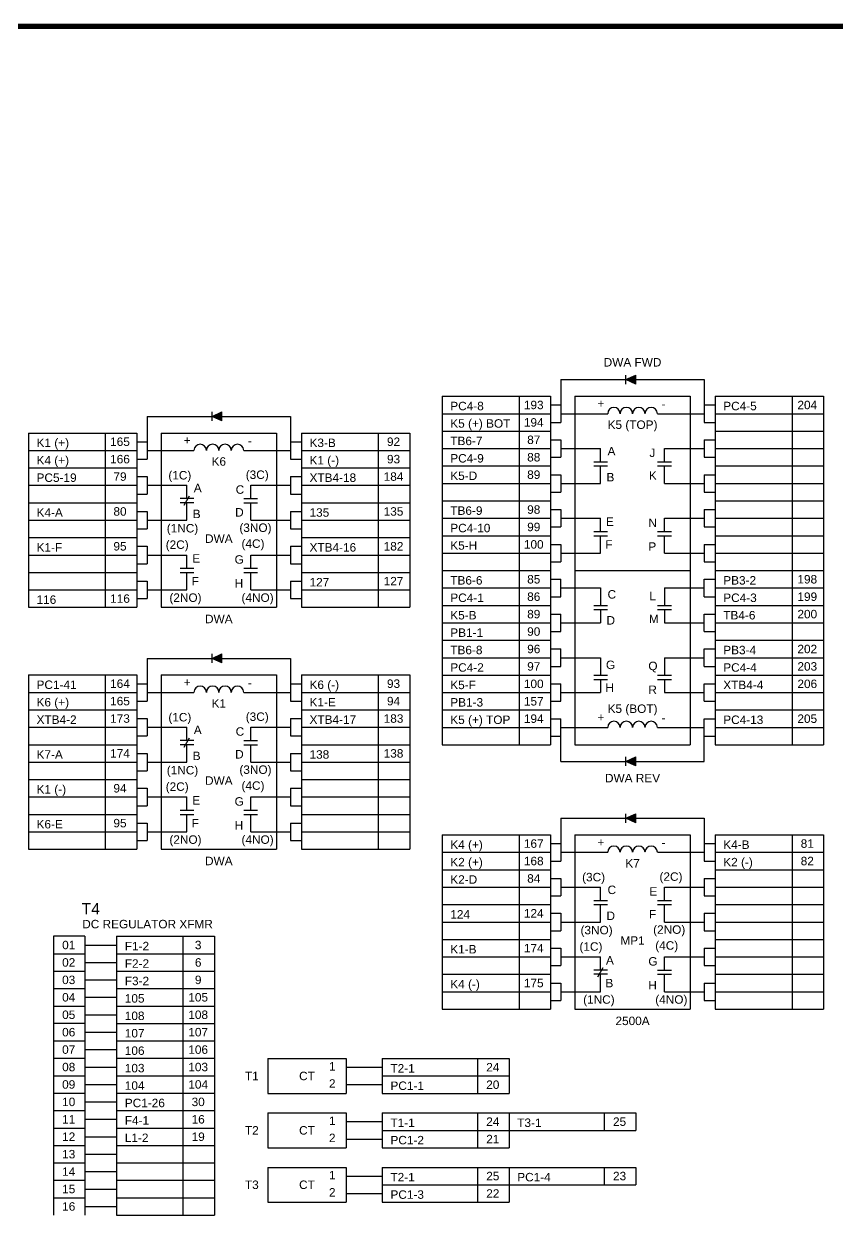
# Model space of a CAD drawing. Extents: x 1.1 to 17.8, y -2.6 to 7.8.
# Drawn here: x 10.22 to 14.72, y 1.19 to 7.79 of the extents above; entities that cross this region are included whole.
import ezdxf
from ezdxf.enums import TextEntityAlignment as Align

# ---------------------------------------------------------------- set-up
doc = ezdxf.new("R2010")
doc.units = 0
doc.header["$MEASUREMENT"] = 0
doc.layers.get('0').update_dxf_attribs({"linetype": 'CONTINUOUS'})
doc.layers.add('DRAWING', color=7, linetype='CONTINUOUS')
doc.styles.get("Standard").update_dxf_attribs({"font": 'ARIAL.TTF'})

# ---------------------------------------------------------------- blocks, each defined once
blk = doc.blocks.new('coil')
for centre in [(0.046, 0), (0.1379, 0), (0.2298, 0), (0.3217, 0)]:
    blk.add_arc(centre, 0.046, 0, 180)
blk = doc.blocks.new('npcap')
for p, q in [((0, 0.0508), (0, -0.0508)), ((0.0312, 0.0508), (0.0312, -0.0508))]:
    blk.add_line(p, q)
blk = doc.blocks.new('N_C_contact')
for p, q in [((0.0508, 0.0312), (-0.0508, 0.0312)), ((0.0508, 0), (-0.0508, 0)), ((-0.0197, -0.0185), (0.0197, 0.0498))]:
    blk.add_line(p, q)
blk = doc.blocks.new('diode')
blk.add_hatch(color=256).paths.add_polyline_path([(0.0721, 0), (0, 0.0333), (0, -0.0333)])
for p, q in [((0, 0.0333), (0.0721, 0)), ((0, 0.0333), (0, -0.0333)), ((0.0721, 0), (0, -0.0333)), ((0.0721, 0.0333), (0.0721, -0.0333))]:
    blk.add_line(p, q)

msp = doc.modelspace()

# ---------------------------------------------------------------- linework, layer by layer
at = {"color": 7, "const_width": 0.0288}
msp.add_lwpolyline([(17.7569, -2.6168), (17.7569, 7.7784), (1.1246, 7.7784), (1.1246, -2.6168)], close=True, dxfattribs=at)
at = {"layer": 'DRAWING', "color": 7}
for p, q in [((13.1934, 5.8211), (13.9879, 5.8211)), ((13.1934, 5.8211), (13.1934, 5.5843)), ((13.9879, 5.8211), (13.9879, 5.5843)), ((12.5353, 5.7292), (12.5353, 3.7976)), ((12.5353, 5.7292), (13.1362, 5.7292)), ((12.9614, 5.7292), (12.9614, 3.7976)), ((13.1362, 5.7292), (13.1362, 3.7976)), ((13.1362, 5.6809), (13.1934, 5.6809)), ((13.2711, 5.7292), (13.9102, 5.7292)), ((13.2711, 5.7292), (13.2711, 3.7976)), ((13.9102, 5.7292), (13.9102, 3.7976)), ((13.9879, 5.6809), (14.0483, 5.6809)), ((14.0483, 5.7292), (14.0483, 3.7976)), ((14.0483, 5.7292), (14.6492, 5.7292)), ((14.4744, 5.7292), (14.4744, 3.7976)), ((14.6492, 5.7292), (14.6492, 3.7976)), ((10.9001, 5.6174), (11.6946, 5.6174)), ((10.9001, 5.6174), (10.9001, 5.3807)), ((11.6946, 5.6174), (11.6946, 5.3807)), ((12.5353, 5.6326), (13.1362, 5.6326)), ((13.1934, 5.6326), (13.4528, 5.6326)), ((13.7285, 5.6326), (13.9879, 5.6326)), ((14.0483, 5.6326), (14.6492, 5.6326)), ((13.1362, 5.5843), (13.1934, 5.5843)), ((13.9879, 5.5843), (14.0483, 5.5843)), ((10.242, 5.5255), (10.242, 4.5597)), ((10.242, 5.5255), (10.8429, 5.5255)), ((10.6681, 5.5255), (10.6681, 4.5597)), ((10.8429, 5.5255), (10.8429, 4.5597)), ((10.9778, 5.5255), (11.6169, 5.5255)), ((10.9778, 5.5255), (10.9778, 4.5597)), ((11.6169, 5.5255), (11.6169, 4.5597)), ((11.755, 5.5255), (11.755, 4.5597)), ((11.755, 5.5255), (12.3559, 5.5255)), ((12.1811, 5.5255), (12.1811, 4.5597)), ((12.3559, 5.5255), (12.3559, 4.5597)), ((12.5353, 5.5361), (13.1362, 5.5361)), ((13.1362, 5.4878), (13.1934, 5.4878)), ((13.1934, 5.4878), (13.1934, 5.3912)), ((13.9879, 5.4878), (13.9879, 5.3912)), ((13.9879, 5.4878), (14.0483, 5.4878)), ((14.0483, 5.5361), (14.6492, 5.5361)), ((10.242, 5.429), (10.8429, 5.429)), ((10.8429, 5.4772), (10.9001, 5.4772)), ((10.9001, 5.429), (11.1595, 5.429)), ((11.4352, 5.429), (11.6946, 5.429)), ((11.6946, 5.4772), (11.755, 5.4772)), ((11.755, 5.429), (12.3559, 5.429)), ((12.5353, 5.4395), (13.1362, 5.4395)), ((13.1934, 5.4395), (13.4138, 5.4395)), ((13.4138, 5.3663), (13.4138, 5.4395)), ((13.7675, 5.4395), (13.9879, 5.4395)), ((13.7675, 5.3663), (13.7675, 5.4395)), ((14.0483, 5.4395), (14.6492, 5.4395)), ((10.8429, 5.3807), (10.9001, 5.3807)), ((11.6946, 5.3807), (11.755, 5.3807)), ((13.1362, 5.3912), (13.1934, 5.3912)), ((13.9879, 5.3912), (14.0483, 5.3912)), ((10.242, 5.3324), (10.8429, 5.3324)), ((10.8429, 5.2841), (10.9001, 5.2841)), ((10.9001, 5.2841), (10.9001, 5.1875)), ((11.6946, 5.2841), (11.6946, 5.1875)), ((11.6946, 5.2841), (11.755, 5.2841)), ((11.755, 5.3324), (12.3559, 5.3324)), ((12.5353, 5.3429), (13.1362, 5.3429)), ((13.1362, 5.2946), (13.1934, 5.2946)), ((13.1934, 5.2946), (13.1934, 5.198)), ((13.4138, 5.2463), (13.4138, 5.3429)), ((13.7675, 5.2463), (13.7675, 5.3429)), ((13.9879, 5.2946), (13.9879, 5.198)), ((13.9879, 5.2946), (14.0483, 5.2946)), ((14.0483, 5.3429), (14.6492, 5.3429)), ((10.242, 5.2358), (10.8429, 5.2358)), ((10.9001, 5.2358), (11.1205, 5.2358)), ((11.1205, 5.1626), (11.1205, 5.2358)), ((11.4742, 5.2358), (11.6946, 5.2358)), ((11.4742, 5.1626), (11.4742, 5.2358)), ((11.755, 5.2358), (12.3559, 5.2358)), ((12.5353, 5.2463), (13.1362, 5.2463)), ((13.1934, 5.2463), (13.4138, 5.2463)), ((13.7675, 5.2463), (13.9879, 5.2463)), ((14.0483, 5.2463), (14.6492, 5.2463)), ((10.8429, 5.1875), (10.9001, 5.1875)), ((11.6946, 5.1875), (11.755, 5.1875)), ((12.5353, 5.1497), (13.1362, 5.1497)), ((13.1362, 5.198), (13.1934, 5.198)), ((13.9879, 5.198), (14.0483, 5.198)), ((14.0483, 5.1497), (14.6492, 5.1497)), ((10.242, 5.1392), (10.8429, 5.1392)), ((10.8429, 5.0909), (10.9001, 5.0909)), ((10.9001, 5.0909), (10.9001, 4.9943)), ((11.1205, 5.0426), (11.1205, 5.1392)), ((11.4742, 5.0426), (11.4742, 5.1392)), ((11.6946, 5.0909), (11.6946, 4.9943)), ((11.6946, 5.0909), (11.755, 5.0909)), ((11.755, 5.1392), (12.3559, 5.1392)), ((13.1362, 5.1014), (13.1934, 5.1014)), ((13.1934, 5.1014), (13.1934, 5.0049)), ((13.9879, 5.1014), (14.0483, 5.1014)), ((13.9879, 5.1014), (13.9879, 5.0049)), ((10.242, 5.0426), (10.8429, 5.0426)), ((10.9001, 5.0426), (11.1205, 5.0426)), ((11.4742, 5.0426), (11.6946, 5.0426)), ((11.755, 5.0426), (12.3559, 5.0426)), ((12.5353, 5.0531), (13.1362, 5.0531)), ((13.1934, 5.0531), (13.4138, 5.0531)), ((13.4138, 4.98), (13.4138, 5.0531)), ((13.7675, 4.98), (13.7675, 5.0531)), ((13.7675, 5.0531), (13.9879, 5.0531)), ((14.0483, 5.0531), (14.6492, 5.0531)), ((10.8429, 4.9943), (10.9001, 4.9943)), ((11.6946, 4.9943), (11.755, 4.9943)), ((12.5353, 4.9566), (13.1362, 4.9566)), ((13.1362, 5.0049), (13.1934, 5.0049)), ((13.4138, 4.86), (13.4138, 4.9566)), ((13.7675, 4.86), (13.7675, 4.9566)), ((13.9879, 5.0049), (14.0483, 5.0049)), ((14.0483, 4.9566), (14.6492, 4.9566)), ((10.242, 4.946), (10.8429, 4.946)), ((10.8429, 4.8978), (10.9001, 4.8978)), ((10.9001, 4.8978), (10.9001, 4.8012)), ((11.6946, 4.8978), (11.6946, 4.8012)), ((11.6946, 4.8978), (11.755, 4.8978)), ((11.755, 4.946), (12.3559, 4.946)), ((13.1362, 4.9083), (13.1934, 4.9083)), ((13.1934, 4.9083), (13.1934, 4.8117)), ((13.9879, 4.9083), (14.0483, 4.9083)), ((13.9879, 4.9083), (13.9879, 4.8117)), ((10.242, 4.8495), (10.8429, 4.8495)), ((10.9001, 4.8495), (11.1205, 4.8495)), ((11.1205, 4.7763), (11.1205, 4.8495)), ((11.4742, 4.8495), (11.6946, 4.8495)), ((11.4742, 4.7763), (11.4742, 4.8495)), ((11.755, 4.8495), (12.3559, 4.8495)), ((12.5353, 4.86), (13.1362, 4.86)), ((13.1934, 4.86), (13.4138, 4.86)), ((13.7675, 4.86), (13.9879, 4.86)), ((14.0483, 4.86), (14.6492, 4.86)), ((10.8429, 4.8012), (10.9001, 4.8012)), ((11.6946, 4.8012), (11.755, 4.8012)), ((12.5353, 4.7634), (13.1362, 4.7634)), ((12.5353, 4.7634), (13.1362, 4.7634)), ((13.1362, 4.8117), (13.1934, 4.8117)), ((13.2711, 4.7634), (13.9102, 4.7634)), ((13.9879, 4.8117), (14.0483, 4.8117)), ((14.0483, 4.7634), (14.6492, 4.7634)), ((14.0483, 4.7634), (14.6492, 4.7634)), ((10.242, 4.7529), (10.8429, 4.7529)), ((10.8429, 4.7046), (10.9001, 4.7046)), ((10.9001, 4.7046), (10.9001, 4.608)), ((11.1205, 4.6563), (11.1205, 4.7529)), ((11.4742, 4.6563), (11.4742, 4.7529)), ((11.6946, 4.7046), (11.6946, 4.608)), ((11.6946, 4.7046), (11.755, 4.7046)), ((11.755, 4.7529), (12.3559, 4.7529)), ((13.1362, 4.7151), (13.1934, 4.7151)), ((13.1934, 4.6185), (13.1934, 4.7151)), ((13.9879, 4.6185), (13.9879, 4.7151)), ((13.9879, 4.7151), (14.0483, 4.7151)), ((10.242, 4.6563), (10.8429, 4.6563)), ((10.9001, 4.6563), (11.1205, 4.6563)), ((11.4742, 4.6563), (11.6946, 4.6563)), ((11.755, 4.6563), (12.3559, 4.6563)), ((12.5353, 4.6668), (13.1362, 4.6668)), ((13.1934, 4.6668), (13.4138, 4.6668)), ((13.4138, 4.6668), (13.4138, 4.5702)), ((13.7675, 4.6668), (13.9879, 4.6668)), ((13.7675, 4.6668), (13.7675, 4.5702)), ((14.0483, 4.6668), (14.6492, 4.6668)), ((10.242, 4.5597), (10.8429, 4.5597)), ((10.8429, 4.608), (10.9001, 4.608)), ((10.9778, 4.5597), (11.6169, 4.5597)), ((11.6946, 4.608), (11.755, 4.608)), ((11.755, 4.5597), (12.3559, 4.5597)), ((12.5353, 4.5702), (13.1362, 4.5702)), ((13.1362, 4.6185), (13.1934, 4.6185)), ((13.9879, 4.6185), (14.0483, 4.6185)), ((14.0483, 4.5702), (14.6492, 4.5702)), ((13.1362, 4.522), (13.1934, 4.522)), ((13.1934, 4.4254), (13.1934, 4.522)), ((13.4138, 4.5468), (13.4138, 4.4737)), ((13.7675, 4.5468), (13.7675, 4.4737)), ((13.9879, 4.4254), (13.9879, 4.522)), ((13.9879, 4.522), (14.0483, 4.522)), ((12.5353, 4.4737), (13.1362, 4.4737)), ((13.1362, 4.4254), (13.1934, 4.4254)), ((13.1934, 4.4737), (13.4138, 4.4737)), ((13.7675, 4.4737), (13.9879, 4.4737)), ((13.9879, 4.4254), (14.0483, 4.4254)), ((14.0483, 4.4737), (14.6492, 4.4737)), ((12.5353, 4.3771), (13.1362, 4.3771)), ((14.0483, 4.3771), (14.6492, 4.3771)), ((13.1362, 4.3288), (13.1934, 4.3288)), ((13.1934, 4.2322), (13.1934, 4.3288)), ((13.9879, 4.2322), (13.9879, 4.3288)), ((13.9879, 4.3288), (14.0483, 4.3288)), ((10.9001, 4.2767), (11.6946, 4.2767)), ((10.9001, 4.2767), (10.9001, 4.04)), ((11.6946, 4.2767), (11.6946, 4.04)), ((12.5353, 4.2805), (13.1362, 4.2805)), ((13.1362, 4.2322), (13.1934, 4.2322)), ((13.1934, 4.2805), (13.4138, 4.2805)), ((13.4138, 4.2805), (13.4138, 4.1839)), ((13.7675, 4.2805), (13.9879, 4.2805)), ((13.7675, 4.2805), (13.7675, 4.1839)), ((13.9879, 4.2322), (14.0483, 4.2322)), ((14.0483, 4.2805), (14.6492, 4.2805)), ((10.242, 4.1848), (10.242, 3.219)), ((10.242, 4.1848), (10.8429, 4.1848)), ((10.6681, 4.1848), (10.6681, 3.219)), ((10.8429, 4.1848), (10.8429, 3.219)), ((10.9778, 4.1848), (11.6169, 4.1848)), ((10.9778, 4.1848), (10.9778, 3.219)), ((11.6169, 4.1848), (11.6169, 3.219)), ((11.755, 4.1848), (11.755, 3.219)), ((11.755, 4.1848), (12.3559, 4.1848)), ((12.1811, 4.1848), (12.1811, 3.219)), ((12.3559, 4.1848), (12.3559, 3.219)), ((12.5353, 4.1839), (13.1362, 4.1839)), ((13.4138, 4.1605), (13.4138, 4.0873)), ((13.7675, 4.1605), (13.7675, 4.0873)), ((14.0483, 4.1839), (14.6492, 4.1839)), ((10.8429, 4.1365), (10.9001, 4.1365)), ((11.6946, 4.1365), (11.755, 4.1365)), ((13.1362, 4.1356), (13.1934, 4.1356)), ((13.1934, 4.039), (13.1934, 4.1356)), ((13.9879, 4.039), (13.9879, 4.1356)), ((13.9879, 4.1356), (14.0483, 4.1356)), ((10.242, 4.0882), (10.8429, 4.0882)), ((10.8429, 4.04), (10.9001, 4.04)), ((10.9001, 4.0882), (11.1595, 4.0882)), ((11.4352, 4.0882), (11.6946, 4.0882)), ((11.6946, 4.04), (11.755, 4.04)), ((11.755, 4.0882), (12.3559, 4.0882)), ((12.5353, 4.0873), (13.1362, 4.0873)), ((13.1362, 4.039), (13.1934, 4.039)), ((13.1934, 4.0873), (13.4138, 4.0873)), ((13.7675, 4.0873), (13.9879, 4.0873)), ((13.9879, 4.039), (14.0483, 4.039)), ((14.0483, 4.0873), (14.6492, 4.0873)), ((10.242, 3.9917), (10.8429, 3.9917)), ((11.755, 3.9917), (12.3559, 3.9917)), ((12.5353, 3.9908), (13.1362, 3.9908)), ((14.0483, 3.9908), (14.6492, 3.9908)), ((10.242, 3.8951), (10.8429, 3.8951)), ((10.8429, 3.9434), (10.9001, 3.9434)), ((10.9001, 3.9434), (10.9001, 3.8468)), ((10.9001, 3.8951), (11.1205, 3.8951)), ((11.1205, 3.8219), (11.1205, 3.8951)), ((11.4742, 3.8951), (11.6946, 3.8951)), ((11.4742, 3.8219), (11.4742, 3.8951)), ((11.6946, 3.9434), (11.6946, 3.8468)), ((11.6946, 3.9434), (11.755, 3.9434)), ((11.755, 3.8951), (12.3559, 3.8951)), ((13.1362, 3.9425), (13.1934, 3.9425)), ((13.1934, 3.7057), (13.1934, 3.9425)), ((13.9879, 3.7057), (13.9879, 3.9425)), ((13.9879, 3.9425), (14.0483, 3.9425)), ((10.8429, 3.8468), (10.9001, 3.8468)), ((11.6946, 3.8468), (11.755, 3.8468)), ((12.5353, 3.8942), (13.1362, 3.8942)), ((13.1362, 3.8459), (13.1934, 3.8459)), ((13.1934, 3.8942), (13.4528, 3.8942)), ((13.7285, 3.8942), (13.9879, 3.8942)), ((13.9879, 3.8459), (14.0483, 3.8459)), ((14.0483, 3.8942), (14.6492, 3.8942)), ((10.242, 3.7985), (10.8429, 3.7985)), ((11.1205, 3.7019), (11.1205, 3.7985)), ((11.4742, 3.7019), (11.4742, 3.7985)), ((11.755, 3.7985), (12.3559, 3.7985)), ((12.5353, 3.7976), (13.1362, 3.7976)), ((13.2711, 3.7976), (13.9102, 3.7976)), ((14.0483, 3.7976), (14.6492, 3.7976)), ((10.242, 3.7019), (10.8429, 3.7019)), ((10.8429, 3.7502), (10.9001, 3.7502)), ((10.9001, 3.7502), (10.9001, 3.6536)), ((10.9001, 3.7019), (11.1205, 3.7019)), ((11.4742, 3.7019), (11.6946, 3.7019)), ((11.6946, 3.7502), (11.755, 3.7502)), ((11.6946, 3.7502), (11.6946, 3.6536)), ((11.755, 3.7019), (12.3559, 3.7019)), ((13.1934, 3.7057), (13.9879, 3.7057)), ((10.8429, 3.6536), (10.9001, 3.6536)), ((11.6946, 3.6536), (11.755, 3.6536)), ((10.242, 3.6053), (10.8429, 3.6053)), ((11.755, 3.6053), (12.3559, 3.6053)), ((10.242, 3.5088), (10.8429, 3.5088)), ((10.8429, 3.557), (10.9001, 3.557)), ((10.9001, 3.557), (10.9001, 3.4605)), ((10.9001, 3.5088), (11.1205, 3.5088)), ((11.1205, 3.4356), (11.1205, 3.5088)), ((11.4742, 3.5088), (11.6946, 3.5088)), ((11.4742, 3.4356), (11.4742, 3.5088)), ((11.6946, 3.557), (11.755, 3.557)), ((11.6946, 3.557), (11.6946, 3.4605)), ((11.755, 3.5088), (12.3559, 3.5088)), ((10.8429, 3.4605), (10.9001, 3.4605)), ((11.6946, 3.4605), (11.755, 3.4605)), ((10.242, 3.4122), (10.8429, 3.4122)), ((11.1205, 3.3156), (11.1205, 3.4122)), ((11.4742, 3.3156), (11.4742, 3.4122)), ((11.755, 3.4122), (12.3559, 3.4122)), ((13.1934, 3.3906), (13.1934, 3.1539)), ((13.1934, 3.3906), (13.9879, 3.3906)), ((13.9879, 3.3906), (13.9879, 3.1539)), ((10.242, 3.3156), (10.8429, 3.3156)), ((10.8429, 3.3639), (10.9001, 3.3639)), ((10.9001, 3.3639), (10.9001, 3.2673)), ((10.9001, 3.3156), (11.1205, 3.3156)), ((11.4742, 3.3156), (11.6946, 3.3156)), ((11.6946, 3.3639), (11.755, 3.3639)), ((11.6946, 3.3639), (11.6946, 3.2673)), ((11.755, 3.3156), (12.3559, 3.3156)), ((10.8429, 3.2673), (10.9001, 3.2673)), ((11.6946, 3.2673), (11.755, 3.2673)), ((12.5353, 3.2987), (12.5353, 2.3329)), ((12.5353, 3.2987), (13.1362, 3.2987)), ((12.9614, 3.2987), (12.9614, 2.3329)), ((13.1362, 3.2987), (13.1362, 2.3329)), ((13.1362, 3.2505), (13.1934, 3.2505)), ((13.2711, 3.2987), (13.2711, 2.3329)), ((13.2711, 3.2987), (13.9102, 3.2987)), ((13.9102, 3.2987), (13.9102, 2.3329)), ((13.9879, 3.2505), (14.0483, 3.2505)), ((14.0483, 3.2987), (14.0483, 2.3329)), ((14.0483, 3.2987), (14.6492, 3.2987)), ((14.4744, 3.2987), (14.4744, 2.3329)), ((14.6492, 3.2987), (14.6492, 2.3329)), ((10.242, 3.219), (10.8429, 3.219)), ((10.9778, 3.219), (11.6169, 3.219)), ((11.755, 3.219), (12.3559, 3.219)), ((12.5353, 3.2022), (13.1362, 3.2022)), ((13.1934, 3.2022), (13.4528, 3.2022)), ((13.7285, 3.2022), (13.9879, 3.2022)), ((14.0483, 3.2022), (14.6492, 3.2022)), ((12.5353, 3.1056), (13.1362, 3.1056)), ((13.1362, 3.1539), (13.1934, 3.1539)), ((13.9879, 3.1539), (14.0483, 3.1539)), ((14.0483, 3.1056), (14.6492, 3.1056)), ((13.1362, 3.0573), (13.1934, 3.0573)), ((13.1934, 3.0573), (13.1934, 2.9607)), ((13.9879, 3.0573), (13.9879, 2.9607)), ((13.9879, 3.0573), (14.0483, 3.0573)), ((12.5353, 3.009), (13.1362, 3.009)), ((13.1934, 3.009), (13.4138, 3.009)), ((13.4138, 2.9359), (13.4138, 3.009)), ((13.7675, 2.9359), (13.7675, 3.009)), ((13.7675, 3.009), (13.9879, 3.009)), ((14.0483, 3.009), (14.6492, 3.009)), ((12.5353, 2.9124), (13.1362, 2.9124)), ((13.1362, 2.9607), (13.1934, 2.9607)), ((13.4138, 2.8158), (13.4138, 2.9124)), ((13.7675, 2.8158), (13.7675, 2.9124)), ((13.9879, 2.9607), (14.0483, 2.9607)), ((14.0483, 2.9124), (14.6492, 2.9124)), ((13.1362, 2.8641), (13.1934, 2.8641)), ((13.1934, 2.8641), (13.1934, 2.7675)), ((13.9879, 2.8641), (13.9879, 2.7675)), ((13.9879, 2.8641), (14.0483, 2.8641)), ((12.5353, 2.8158), (13.1362, 2.8158)), ((13.1934, 2.8158), (13.4138, 2.8158)), ((13.7675, 2.8158), (13.9879, 2.8158)), ((14.0483, 2.8158), (14.6492, 2.8158)), ((10.3807, 2.7367), (10.3807, 1.1914)), ((10.5556, 2.7367), (10.3807, 2.7367)), ((10.5556, 2.7367), (10.5556, 1.1914)), ((10.7311, 2.7367), (10.7311, 1.1914)), ((10.7311, 2.7367), (11.2732, 2.7367)), ((11.0984, 2.7367), (11.0984, 1.1914)), ((11.2732, 2.7367), (11.2732, 1.1914)), ((12.5353, 2.7193), (13.1362, 2.7193)), ((13.1362, 2.7675), (13.1934, 2.7675)), ((13.9879, 2.7675), (14.0483, 2.7675)), ((14.0483, 2.7193), (14.6492, 2.7193)), ((10.5556, 2.6884), (10.7311, 2.6884)), ((13.1362, 2.671), (13.1934, 2.671)), ((13.1934, 2.671), (13.1934, 2.5744)), ((13.9879, 2.671), (13.9879, 2.5744)), ((13.9879, 2.671), (14.0483, 2.671)), ((10.3807, 2.6402), (10.5556, 2.6402)), ((10.5556, 2.5919), (10.7311, 2.5919)), ((10.7311, 2.6402), (11.2732, 2.6402)), ((12.5353, 2.6227), (13.1362, 2.6227)), ((13.1934, 2.6227), (13.4138, 2.6227)), ((13.4138, 2.5495), (13.4138, 2.6227)), ((13.7675, 2.6227), (13.9879, 2.6227)), ((13.7675, 2.5495), (13.7675, 2.6227)), ((14.0483, 2.6227), (14.6492, 2.6227)), ((10.3807, 2.5436), (10.5556, 2.5436)), ((10.7311, 2.5436), (11.2732, 2.5436)), ((12.5353, 2.5261), (13.1362, 2.5261)), ((13.1362, 2.5744), (13.1934, 2.5744)), ((13.4138, 2.4295), (13.4138, 2.5261)), ((13.7675, 2.4295), (13.7675, 2.5261)), ((13.9879, 2.5744), (14.0483, 2.5744)), ((14.0483, 2.5261), (14.6492, 2.5261)), ((10.3807, 2.447), (10.5556, 2.447)), ((10.5556, 2.4953), (10.7311, 2.4953)), ((10.7311, 2.447), (11.2732, 2.447)), ((13.1362, 2.4778), (13.1934, 2.4778)), ((13.1934, 2.4778), (13.1934, 2.3812)), ((13.9879, 2.4778), (14.0483, 2.4778)), ((13.9879, 2.4778), (13.9879, 2.3812)), ((10.5556, 2.3987), (10.7311, 2.3987)), ((12.5353, 2.4295), (13.1362, 2.4295)), ((13.1362, 2.3812), (13.1934, 2.3812)), ((13.1934, 2.4295), (13.4138, 2.4295)), ((13.7675, 2.4295), (13.9879, 2.4295)), ((13.9879, 2.3812), (14.0483, 2.3812)), ((14.0483, 2.4295), (14.6492, 2.4295)), ((10.3807, 2.3504), (10.5556, 2.3504)), ((10.7311, 2.3504), (11.2732, 2.3504)), ((12.5353, 2.3329), (13.1362, 2.3329)), ((13.2711, 2.3329), (13.9102, 2.3329)), ((14.0483, 2.3329), (14.6492, 2.3329)), ((10.5556, 2.2538), (10.3807, 2.2538)), ((10.5556, 2.3021), (10.7311, 2.3021)), ((10.7311, 2.2538), (11.2732, 2.2538)), ((10.5556, 2.2055), (10.7311, 2.2055)), ((10.3807, 2.1572), (10.5556, 2.1572)), ((10.7311, 2.1572), (11.2732, 2.1572)), ((10.3807, 2.0607), (10.5556, 2.0607)), ((10.5556, 2.109), (10.7311, 2.109)), ((10.7311, 2.0607), (11.2732, 2.0607)), ((11.5689, 2.0595), (12.003, 2.0595)), ((11.5689, 2.0595), (11.5689, 1.8663)), ((12.003, 2.0595), (12.003, 1.8663)), ((12.2036, 2.0595), (12.9062, 2.0595)), ((12.2036, 2.0595), (12.2036, 1.8663)), ((12.7314, 2.0595), (12.7314, 1.8663)), ((12.9062, 2.0595), (12.9062, 1.8663)), ((10.5556, 2.0124), (10.7311, 2.0124)), ((12.003, 2.0112), (12.2036, 2.0112)), ((10.3807, 1.9641), (10.5556, 1.9641)), ((10.5556, 1.9158), (10.7311, 1.9158)), ((10.7311, 1.9641), (11.2732, 1.9641)), ((12.003, 1.9146), (12.2036, 1.9146)), ((12.2036, 1.9629), (12.9062, 1.9629)), ((10.3807, 1.8675), (10.5556, 1.8675)), ((10.7311, 1.8675), (11.2732, 1.8675)), ((11.5689, 1.8663), (12.003, 1.8663)), ((12.2036, 1.8663), (12.9062, 1.8663)), ((10.5556, 1.8192), (10.7311, 1.8192)), ((10.3807, 1.7709), (10.5556, 1.7709)), ((10.5556, 1.7226), (10.7311, 1.7226)), ((10.7311, 1.7709), (11.2732, 1.7709)), ((11.5689, 1.758), (11.5689, 1.5648)), ((11.5689, 1.758), (12.003, 1.758)), ((12.003, 1.758), (12.003, 1.5648)), ((12.2036, 1.758), (13.6089, 1.758)), ((12.2036, 1.758), (12.2036, 1.5648)), ((12.7314, 1.758), (12.7314, 1.5648)), ((12.9062, 1.758), (12.9062, 1.5648)), ((13.434, 1.758), (13.434, 1.6614)), ((13.6089, 1.758), (13.6089, 1.6614)), ((10.3807, 1.6743), (10.5556, 1.6743)), ((10.7311, 1.6743), (11.2732, 1.6743)), ((12.003, 1.7097), (12.2036, 1.7097)), ((12.2036, 1.6614), (13.6089, 1.6614)), ((10.5556, 1.6261), (10.7311, 1.6261)), ((12.003, 1.6131), (12.2036, 1.6131)), ((10.3807, 1.5778), (10.5556, 1.5778)), ((10.5556, 1.5295), (10.7311, 1.5295)), ((10.7311, 1.5778), (11.2732, 1.5778)), ((11.5689, 1.5648), (12.003, 1.5648)), ((12.2036, 1.5648), (12.9062, 1.5648)), ((10.3807, 1.4812), (10.5556, 1.4812)), ((10.7311, 1.4812), (11.2732, 1.4812)), ((11.5689, 1.4564), (12.003, 1.4564)), ((11.5689, 1.4564), (11.5689, 1.2633)), ((12.003, 1.4564), (12.003, 1.2633)), ((12.2036, 1.4564), (13.6089, 1.4564)), ((12.2036, 1.4564), (12.2036, 1.2633)), ((12.7314, 1.4564), (12.7314, 1.2633)), ((12.9062, 1.4564), (12.9062, 1.2633)), ((13.434, 1.4564), (13.434, 1.3599)), ((13.6089, 1.4564), (13.6089, 1.3599)), ((10.5556, 1.4329), (10.7311, 1.4329)), ((12.003, 1.4082), (12.2036, 1.4082)), ((10.3807, 1.3846), (10.5556, 1.3846)), ((10.5556, 1.3363), (10.7311, 1.3363)), ((10.7311, 1.3846), (11.2732, 1.3846)), ((12.2036, 1.3599), (13.6089, 1.3599)), ((10.3807, 1.288), (10.5556, 1.288)), ((10.7311, 1.288), (11.2732, 1.288)), ((11.5689, 1.2633), (12.003, 1.2633)), ((12.003, 1.3116), (12.2036, 1.3116)), ((12.2036, 1.2633), (12.9062, 1.2633)), ((10.5556, 1.2397), (10.7311, 1.2397)), ((10.7311, 1.1914), (11.2732, 1.1914))]:
    msp.add_line(p, q, dxfattribs=at)

# ---------------------------------------------------------------- block references
at = {"layer": 'DRAWING', "color": 7, "yscale": 0.75, "zscale": 0.75}
for name, p, xscale, rotation in [('diode', (13.6083, 5.8211), 0.75, 180), ('diode', (11.315, 5.6174), 0.75, 180), ('npcap', (13.4138, 5.3429), 0.75, 90), ('npcap', (13.7675, 5.3429), 0.75, 90), ('npcap', (11.4742, 5.1392), 0.75, 90), ('npcap', (13.4138, 4.9566), 0.75, 90), ('npcap', (13.7675, 4.9566), 0.75, 90), ('npcap', (11.1205, 4.7529), 0.75, 90), ('npcap', (11.4742, 4.7529), 0.75, 90), ('npcap', (13.4138, 4.5702), -0.75, 90), ('npcap', (13.7675, 4.5702), -0.75, 90), ('diode', (11.315, 4.2767), 0.75, 180), ('npcap', (13.4138, 4.1839), -0.75, 90), ('npcap', (13.7675, 4.1839), -0.75, 90), ('npcap', (11.4742, 3.7985), 0.75, 90), ('diode', (13.6083, 3.7057), 0.75, 180), ('npcap', (11.1205, 3.4122), 0.75, 90), ('npcap', (11.4742, 3.4122), 0.75, 90), ('diode', (13.6083, 3.3906), 0.75, 180), ('npcap', (13.4138, 2.9124), 0.75, 90), ('npcap', (13.7675, 2.9124), 0.75, 90), ('npcap', (13.7675, 2.5261), 0.75, 90)]:
    msp.add_blockref(name, p, dxfattribs=dict(at, xscale=xscale, rotation=rotation))
at = {"layer": 'DRAWING', "color": 7, "xscale": 0.75, "yscale": 0.75, "zscale": 0.75}
for name, p in [('coil', (13.4528, 5.6326)), ('coil', (11.1595, 5.429)), ('N_C_contact', (11.1205, 5.1392)), ('coil', (11.1595, 4.0882)), ('coil', (13.4528, 3.8942)), ('N_C_contact', (11.1205, 3.7985)), ('coil', (13.4528, 3.2022)), ('N_C_contact', (13.4138, 2.5261))]:
    msp.add_blockref(name, p, dxfattribs=at)

# ---------------------------------------------------------------- texts
at = {"layer": 'DRAWING', "color": 7}
for s, p in [('DWA FWD', (13.5906, 5.8939)), ('K5 (TOP)', (13.5906, 5.548)), ('K6', (11.2974, 5.3443)), ('DWA', (11.2974, 4.9167)), ('DWA', (11.2974, 4.4715)), ('K1', (11.2974, 4.0036)), ('K5 (BOT)', (13.5906, 3.9743)), ('DWA REV', (13.5906, 3.5898)), ('DWA', (11.2974, 3.576)), ('DWA', (11.2974, 3.1307)), ('K7', (13.5906, 3.1175)), ('MP1', (13.5906, 2.6899)), ('2500A', (13.5906, 2.2447))]:
    msp.add_text(s, height=0.04688, dxfattribs=at).set_placement(p, align=Align.CENTER)
for s, height, p in [('PC4-8', 0.04688, (12.5804, 5.6515)), ('+', 0.0469, (13.3962, 5.6655)), ('-', 0.0469, (13.7517, 5.6625)), ('PC4-5', 0.04688, (14.0934, 5.6515)), ('K5 (+) BOT', 0.04688, (12.5804, 5.5549)), ('K1 (+)', 0.04688, (10.2872, 5.4478)), ('+', 0.0469, (11.1029, 5.4618)), ('-', 0.0469, (11.4584, 5.4588)), ('K3-B', 0.04688, (11.8002, 5.4478)), ('TB6-7', 0.04688, (12.5804, 5.4583)), ('A', 0.0469, (13.452, 5.4012)), ('J', 0.0469, (13.6841, 5.3924)), ('K4 (+)', 0.04688, (10.2872, 5.3512)), ('K1 (-)', 0.04688, (11.8002, 5.3512)), ('PC4-9', 0.04688, (12.5804, 5.3618)), ('PC5-19', 0.04688, (10.2872, 5.2546)), ('(1C)', 0.04688, (11.0177, 5.268)), ('(3C)', 0.04688, (11.4466, 5.2709)), ('XTB4-18', 0.04688, (11.8002, 5.2546)), ('K5-D', 0.04688, (12.5804, 5.2652)), ('B', 0.0469, (13.4461, 5.2573)), ('K', 0.0469, (13.6812, 5.2662)), ('A', 0.0469, (11.1587, 5.1975)), ('C', 0.0469, (11.3908, 5.1887)), ('K4-A', 0.04688, (10.2872, 5.0615)), ('B', 0.0469, (11.1528, 5.0537)), ('D', 0.0469, (11.3879, 5.0625)), ('135', 0.04688, (11.8002, 5.0615)), ('TB6-9', 0.04688, (12.5804, 5.072)), ('(1NC)', 0.04688, (11.0088, 4.9744)), ('(3NO)', 0.04688, (11.4114, 4.9773)), ('PC4-10', 0.04688, (12.5804, 4.9754)), ('E', 0.0469, (13.4432, 5.0107)), ('N', 0.0469, (13.6782, 5.0048)), ('K1-F', 0.04688, (10.2872, 4.8683)), ('(2C)', 0.04688, (11.003, 4.8834)), ('(4C)', 0.04688, (11.4231, 4.8892)), ('XTB4-16', 0.04688, (11.8002, 4.8683)), ('K5-H', 0.04688, (12.5804, 4.8788)), ('F', 0.0469, (13.4402, 4.8845)), ('P', 0.0469, (13.6782, 4.8727)), ('E', 0.0469, (11.1499, 4.807)), ('G', 0.0469, (11.3849, 4.8012)), ('F', 0.0469, (11.1469, 4.6808)), ('H', 0.0469, (11.3849, 4.669)), ('127', 0.04688, (11.8002, 4.6752)), ('TB6-6', 0.04688, (12.5804, 4.6857)), ('PB3-2', 0.04688, (14.0934, 4.6857)), ('116', 0.04688, (10.2872, 4.5786)), ('(2NO)', 0.04688, (11.0235, 4.5898)), ('(4NO)', 0.04688, (11.4231, 4.5898)), ('PC4-1', 0.04688, (12.5804, 4.5891)), ('C', 0.0469, (13.452, 4.6079)), ('L', 0.0469, (13.6841, 4.5991)), ('PC4-3', 0.04688, (14.0934, 4.5891)), ('K5-B', 0.04688, (12.5804, 4.4925)), ('D', 0.0469, (13.4461, 4.464)), ('M', 0.0469, (13.6812, 4.4728)), ('TB4-6', 0.04688, (14.0934, 4.4925)), ('PB1-1', 0.04688, (12.5804, 4.3959)), ('TB6-8', 0.04688, (12.5804, 4.2994)), ('PB3-4', 0.04688, (14.0934, 4.2994)), ('PC4-2', 0.04688, (12.5804, 4.2028)), ('G', 0.0469, (13.4432, 4.2174)), ('Q', 0.0469, (13.6782, 4.2115)), ('PC4-4', 0.04688, (14.0934, 4.2028)), ('+', 0.0469, (11.1029, 4.1211)), ('PC1-41', 0.04688, (10.2872, 4.1071)), ('-', 0.0469, (11.4584, 4.1181)), ('K6 (-)', 0.04688, (11.8002, 4.1071)), ('K5-F', 0.04688, (12.5804, 4.1062)), ('H', 0.0469, (13.4402, 4.0911)), ('R', 0.0469, (13.6782, 4.0794)), ('XTB4-4', 0.04688, (14.0934, 4.1062)), ('K6 (+)', 0.04688, (10.2872, 4.0105)), ('K1-E', 0.04688, (11.8002, 4.0105)), ('PB1-3', 0.04688, (12.5804, 4.0096)), ('XTB4-2', 0.04688, (10.2872, 3.9139)), ('(1C)', 0.04688, (11.0177, 3.9273)), ('(3C)', 0.04688, (11.4466, 3.9302)), ('XTB4-17', 0.04688, (11.8002, 3.9139)), ('K5 (+) TOP', 0.04688, (12.5804, 3.913)), ('+', 0.0469, (13.3962, 3.927)), ('A', 0.0469, (11.1587, 3.8568)), ('C', 0.0469, (11.3908, 3.848)), ('-', 0.0469, (13.7517, 3.9241)), ('PC4-13', 0.04688, (14.0934, 3.913)), ('K7-A', 0.04688, (10.2872, 3.7208)), ('D', 0.0469, (11.3879, 3.7218)), ('138', 0.04688, (11.8002, 3.7208)), ('B', 0.0469, (11.1528, 3.713)), ('(1NC)', 0.04688, (11.0088, 3.6337)), ('(3NO)', 0.04688, (11.4114, 3.6366)), ('K1 (-)', 0.04688, (10.2872, 3.5276)), ('(2C)', 0.04688, (11.003, 3.5427)), ('(4C)', 0.04688, (11.4231, 3.5485)), ('E', 0.0469, (11.1499, 3.4663)), ('G', 0.0469, (11.3849, 3.4604)), ('K6-E', 0.04688, (10.2872, 3.3345)), ('F', 0.0469, (11.1469, 3.3401)), ('H', 0.0469, (11.3849, 3.3283)), ('(2NO)', 0.04688, (11.0235, 3.2491)), ('(4NO)', 0.04688, (11.4231, 3.2491)), ('K4 (+)', 0.04688, (12.5804, 3.221)), ('+', 0.0469, (13.3962, 3.235)), ('-', 0.0469, (13.7517, 3.232)), ('K4-B', 0.04688, (14.0934, 3.221)), ('K2 (+)', 0.04688, (12.5804, 3.1244)), ('K2 (-)', 0.04688, (14.0934, 3.1244)), ('K2-D', 0.04688, (12.5804, 3.0279)), ('(3C)', 0.04688, (13.3109, 3.0412)), ('(2C)', 0.04688, (13.7399, 3.0441)), ('C', 0.0469, (13.452, 2.9707)), ('E', 0.0469, (13.6841, 2.9619)), ('T4', 0.0625, (10.5366, 2.8579)), ('124', 0.04688, (12.5804, 2.8347)), ('D', 0.0469, (13.4461, 2.8269)), ('F', 0.0469, (13.6812, 2.8357)), ('DC REGULATOR XFMR', 0.046875, (10.5403, 2.7808)), ('(3NO)', 0.04688, (13.3021, 2.7476)), ('(2NO)', 0.04688, (13.7047, 2.7505)), ('F1-2', 0.04688, (10.7763, 2.659)), ('(4C)', 0.04688, (13.7164, 2.6624)), ('K1-B', 0.04688, (12.5804, 2.6415)), ('(1C)', 0.04688, (13.2963, 2.6566)), ('F2-2', 0.04688, (10.7763, 2.5624)), ('A', 0.0469, (13.4432, 2.5802)), ('G', 0.0469, (13.6782, 2.5744)), ('F3-2', 0.04688, (10.7763, 2.4659)), ('K4 (-)', 0.04688, (12.5804, 2.4484)), ('B', 0.0469, (13.4402, 2.454)), ('H', 0.0469, (13.6782, 2.4422)), ('105', 0.04688, (10.7763, 2.3693)), ('(1NC)', 0.04688, (13.3168, 2.363)), ('(4NO)', 0.04688, (13.7164, 2.363)), ('108', 0.04688, (10.7763, 2.2727)), ('107', 0.04688, (10.7763, 2.1761)), ('106', 0.04688, (10.7763, 2.0795)), ('103', 0.04688, (10.7763, 1.9829)), ('1', 0.0469, (11.9079, 1.9926)), ('T2-1', 0.04688, (12.2487, 1.9818)), ('104', 0.04688, (10.7763, 1.8864)), ('2', 0.0469, (11.9079, 1.8976)), ('PC1-1', 0.04688, (12.2487, 1.8852)), ('PC1-26', 0.04688, (10.7763, 1.7898)), ('F4-1', 0.04688, (10.7763, 1.6932)), ('1', 0.0469, (11.9079, 1.6911)), ('T1-1', 0.04688, (12.2487, 1.6802)), ('T3-1', 0.04688, (12.9514, 1.6802)), ('L1-2', 0.04688, (10.7763, 1.5966)), ('2', 0.0469, (11.9079, 1.5961)), ('PC1-2', 0.04688, (12.2487, 1.5837)), ('1', 0.0469, (11.9079, 1.3896)), ('T2-1', 0.04688, (12.2487, 1.3787)), ('PC1-4', 0.04688, (12.9514, 1.3787)), ('2', 0.0469, (11.9079, 1.2946)), ('PC1-3', 0.04688, (12.2487, 1.2821))]:
    msp.add_text(s, height=height, dxfattribs=at).set_placement(p)
for s, height, p in [('193', 0.04688, (13.043, 5.6809)), ('204', 0.04688, (14.559, 5.6809)), ('194', 0.04688, (13.043, 5.5843)), ('165', 0.04688, (10.7497, 5.4772)), ('92', 0.04688, (12.2658, 5.4772)), ('87', 0.04688, (13.043, 5.4878)), ('88', 0.04688, (13.043, 5.3912)), ('166', 0.04688, (10.7497, 5.3807)), ('93', 0.04688, (12.2658, 5.3807)), ('79', 0.04688, (10.7497, 5.2841)), ('184', 0.04688, (12.2658, 5.2841)), ('89', 0.04688, (13.043, 5.2946)), ('80', 0.04688, (10.7497, 5.0909)), ('135', 0.04688, (12.2658, 5.0909)), ('98', 0.04688, (13.043, 5.1014)), ('99', 0.04688, (13.043, 5.0049)), ('95', 0.04688, (10.7497, 4.8978)), ('182', 0.04688, (12.2658, 4.8978)), ('100', 0.04688, (13.043, 4.9083)), ('127', 0.04688, (12.2658, 4.7046)), ('85', 0.04688, (13.043, 4.7151)), ('198', 0.04688, (14.559, 4.7151)), ('116', 0.04688, (10.7497, 4.608)), ('86', 0.04688, (13.043, 4.6185)), ('199', 0.04688, (14.559, 4.6185)), ('89', 0.04688, (13.043, 4.522)), ('200', 0.04688, (14.559, 4.522)), ('90', 0.04688, (13.043, 4.4254)), ('96', 0.04688, (13.043, 4.3288)), ('202', 0.04688, (14.559, 4.3288)), ('97', 0.04688, (13.043, 4.2322)), ('203', 0.04688, (14.559, 4.2322)), ('164', 0.04688, (10.7497, 4.1365)), ('93', 0.04688, (12.2658, 4.1365)), ('100', 0.04688, (13.043, 4.1356)), ('206', 0.04688, (14.559, 4.1356)), ('165', 0.04688, (10.7497, 4.04)), ('94', 0.04688, (12.2658, 4.04)), ('157', 0.04688, (13.043, 4.039)), ('173', 0.04688, (10.7497, 3.9434)), ('183', 0.04688, (12.2658, 3.9434)), ('194', 0.04688, (13.043, 3.9425)), ('205', 0.04688, (14.559, 3.9425)), ('174', 0.04688, (10.7497, 3.7502)), ('138', 0.04688, (12.2658, 3.7502)), ('94', 0.04688, (10.7497, 3.557)), ('95', 0.04688, (10.7497, 3.3639)), ('167', 0.04688, (13.043, 3.2505)), ('81', 0.04688, (14.559, 3.2505)), ('168', 0.04688, (13.043, 3.1539)), ('82', 0.04688, (14.559, 3.1539)), ('84', 0.04688, (13.043, 3.0573)), ('124', 0.04688, (13.043, 2.8641)), ('01', 0.04688, (10.4654, 2.6884)), ('3', 0.0469, (11.183, 2.6884)), ('174', 0.04688, (13.043, 2.671)), ('02', 0.04688, (10.4654, 2.5919)), ('6', 0.0469, (11.183, 2.5919)), ('03', 0.04688, (10.4654, 2.4953)), ('9', 0.0469, (11.183, 2.4953)), ('175', 0.04688, (13.043, 2.4778)), ('04', 0.04688, (10.4654, 2.3987)), ('105', 0.04688, (11.183, 2.3987)), ('05', 0.04688, (10.4654, 2.3021)), ('108', 0.04688, (11.183, 2.3021)), ('06', 0.04688, (10.4654, 2.2055)), ('107', 0.04688, (11.183, 2.2055)), ('07', 0.04688, (10.4654, 2.109)), ('106', 0.04688, (11.183, 2.109)), ('08', 0.04688, (10.4654, 2.0124)), ('103', 0.04688, (11.183, 2.0124)), ('CT', 0.04688, (11.7859, 1.9629)), ('24', 0.04688, (12.816, 2.0112)), ('09', 0.04688, (10.4654, 1.9158)), ('104', 0.04688, (11.183, 1.9158)), ('20', 0.04688, (12.816, 1.9146)), ('10', 0.04688, (10.4654, 1.8192)), ('30', 0.04688, (11.183, 1.8192)), ('11', 0.04688, (10.4654, 1.7226)), ('16', 0.04688, (11.183, 1.7226)), ('24', 0.04688, (12.816, 1.7097)), ('25', 0.04688, (13.5187, 1.7097)), ('CT', 0.04688, (11.7859, 1.6614)), ('12', 0.04688, (10.4654, 1.6261)), ('19', 0.04688, (11.183, 1.6261)), ('21', 0.04688, (12.816, 1.6131)), ('13', 0.04688, (10.4654, 1.5295)), ('14', 0.04688, (10.4654, 1.4329)), ('25', 0.04688, (12.816, 1.4082)), ('23', 0.04688, (13.5187, 1.4082)), ('15', 0.04688, (10.4654, 1.3363)), ('CT', 0.04688, (11.7859, 1.3599)), ('22', 0.04688, (12.816, 1.3116)), ('16', 0.04688, (10.4654, 1.2397))]:
    msp.add_text(s, height=height, dxfattribs=at).set_placement(p, align=Align.MIDDLE_CENTER)
for s, p in [('T1', (11.4422, 1.9629)), ('T2', (11.4422, 1.6614)), ('T3', (11.4422, 1.3599))]:
    msp.add_text(s, height=0.04688, dxfattribs=at).set_placement(p, align=Align.MIDDLE_LEFT)

doc.saveas('drawing.dxf')
